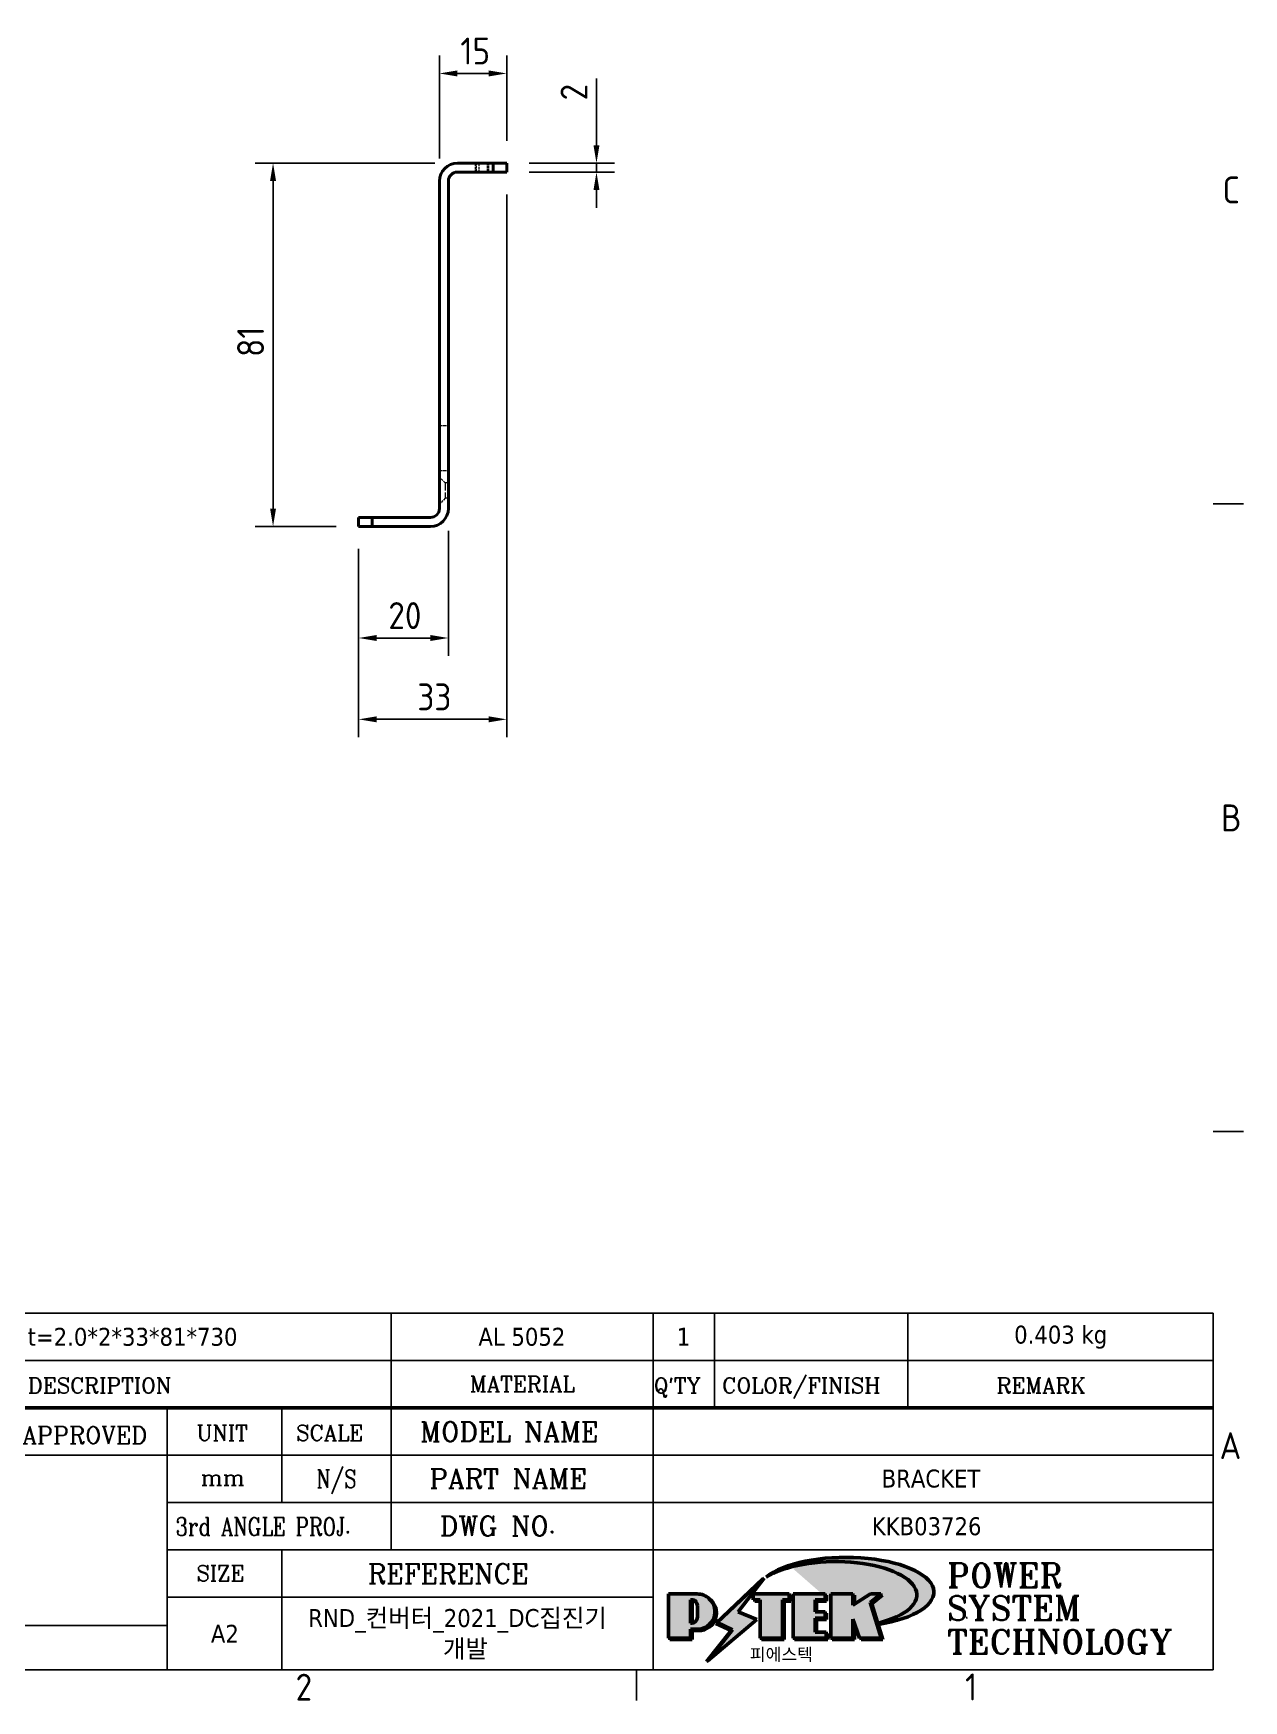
# Model space of a CAD drawing. Header units: millimetres. Extents: x 0 to 1188, y 0 to 840.
# Drawn here: x 905.1 to 1174.8, y 13.1 to 384.9 of the extents above; entities that cross this region are included whole.
import ezdxf
from ezdxf.enums import TextEntityAlignment as Align

# ---------------------------------------------------------------- set-up
doc = ezdxf.new("R2010")
doc.units = ezdxf.units.MM
doc.header["$LTSCALE"] = 2
doc.linetypes.add('DASHED', pattern=[0.2067, 0.1654, -0.0413])
doc.layers.get('0').update_dxf_attribs({"color": 3, "lineweight": 25})
for name, color, linetype, lineweight in [('가려진 것(ISO)', 2, 'DASHED', 18), ('가시적인 것(ISO)', 3, 'Continuous', 40), ('경계(ISO)', 7, 'Continuous', 25), ('제목(ISO)', 5, 'Continuous', 50), ('치수(ISO)', 2, 'Continuous', 25), ('해치(ISO)', 7, 'Continuous', 18)]:
    doc.layers.add(name, color=color, linetype=linetype, lineweight=lineweight)
doc.styles.add('HAN_370', font='', dxfattribs={"width": 2})
doc.styles.add('RC_284', font='ROMANC.shx')
doc.styles.add('RC_287', font='ROMANC.shx')
doc.styles.add('RC_292', font='ROMANC.shx')
doc.styles.add('ROMANT_294', font='romant.shx')
doc.styles.add('문자 텍스트_PSTEK_POSCO', font='isocp.shx')
doc.styles.add('치수 텍스트_PSTEK_POSCO', font='isocp.shx')
doc.styles.add('텍스트 스타일198', font='tahoma.ttf')
doc.styles.add('텍스트 스타일333', font='ROMANC.shx', dxfattribs={"width": 0.800000011920929})
doc.styles.get('HAN_370').set_extended_font_data('GulimChe')
doc.dimstyles.new('치수_PSTEK_POSCO', dxfattribs={"dimscale": 2, "dimtxt": 3, "dimasz": 2, "dimexe": 2, "dimexo": 2.5, "dimgap": 1, "dimtad": 1, "dimrnd": 1e-08, "dimdsep": 46, "dimtxsty": '치수 텍스트_PSTEK_POSCO', "dimcen": 0.09, "dimdle": 10, "dimclrd": 7, "dimclre": 7, "dimclrt": 2, "dimadec": 1, "dimazin": 2, "dimtfac": 1, "dimtmove": 0, "dimatfit": 3, "dimfxl": 0, "dimtolj": 1, "dimlwd": -1, "dimlwe": -1, "dimarcsym": 0})

# ---------------------------------------------------------------- blocks, each defined once
blk = doc.blocks.new('경계 Default Border')
at = {"layer": '경계(ISO)'}
for p, q in [((584.0000152587891, 140), (587.400016784668, 140)), ((584.0000152587891, 70), (587.400016784668, 70)), ((519.7499847412109, 10), (519.7499847412109, 6.599999666213989))]:
    blk.add_line(p, q, dxfattribs=at)
at = {"layer": '경계(ISO)', "color": 2, "char_height": 3.00000011920929, "attachment_point": 7, "style": '문자 텍스트_PSTEK_POSCO'}
for s, insert in [('C', (585.0445395201642, 173.4713944559917)), ('B', (584.8782702028949, 103.4713944559917)), ('A', (584.7144008173592, 33.49284856929444)), ('2', (481.752739416884, 6.57139439638704)), ('1', (556.3610661041481, 6.59999988079071))]:
    blk.add_mtext(s, dxfattribs=dict(at, insert=insert))
blk = doc.blocks.new('제목 블록 PSTEK')
for color, points in [(252, [(317.2195697678507, 17.0593801673321), (322.0326348870767, 21.62682475217465), (322.2781991042243, 21.94392121864296), (317.0471853425802, 16.97985676345368), (318.7512090904202, 16.1899260703855), (316.0018030350395, 12.71868385740789), (316.3356552234328, 13.00206718743325), (318.9235935156908, 16.2694494742633)]), (5, [(321.6183518841322, 17.4193704504104), (319.5281351041078, 18.24969419629727), (322.4505835294948, 22.02344462252142), (317.2195697678507, 17.0593801673321), (318.9235935156908, 16.2694494742633), (316.1741874603099, 12.79820726128571)]), (1, [(324.4839107253602, 19.60711530335299), (325.2419748254881, 19.60711530335299), (325.2419748254881, 20.25857663940324), (321.2266040451076, 20.25857663940324), (321.2266040451076, 19.60711530335299), (321.9846681452406, 19.60711530335299), (321.9846681452406, 15.3430047401139), (324.4839107253602, 15.3430047401139)]), (252, [(321.9846681452406, 19.60711530335299), (321.4042753185749, 19.60711530335299), (321.4042753185749, 19.45905590879572), (321.9846681452406, 19.45905590879572)]), (252, [(324.6615819988275, 19.45905590879572), (325.4196460989604, 19.45905590879572), (325.4196460989604, 20.11051724484596), (325.2419748254881, 20.11051724484596), (325.2419748254881, 19.60711530335299), (324.4839107253602, 19.60711530335299), (324.4839107253602, 15.3430047401139), (322.1623394187076, 15.3430047401139), (322.1623394187076, 15.19494534555726), (324.6615819988275, 15.19494534555726)]), (1, [(329.2277337269622, 20.25857663940324), (325.65654113025, 20.25857663940324), (325.65654113025, 15.3430047401139), (329.3580259941756, 15.3430047401139), (329.3580259941756, 15.9944660761648), (328.1137701654877, 15.9944660761648), (328.1137701654877, 17.56360607323003), (329.2277337269622, 17.56360607323003), (329.2277337269622, 18.25543873810179), (328.1137701654877, 18.25543873810179), (328.1137701654877, 19.60711530335299), (329.2277337269622, 19.60711530335299)]), (252, [(328.2914414389548, 19.45905590879572), (329.4054050004294, 19.45905590879572), (329.4054050004294, 20.11051724484596), (329.2277337269622, 20.11051724484596), (329.2277337269622, 19.60711530335299), (328.1137701654877, 19.60711530335299), (328.1137701654877, 18.25543873810179), (328.2914414389548, 18.25543873810179)]), (1, [(332.3312149849806, 20.25857663940324), (329.8592894925411, 20.25857663940324), (329.8592894925411, 15.3430047401139), (332.3312149849806, 15.3430047401139), (332.3312149849806, 17.4318630164523), (333.0701931098801, 15.3430047401139), (335.4855464857051, 15.3430047401139), (334.2514536401189, 19.30614745124769), (335.4379594596742, 20.25857663940324), (334.3071782107978, 20.25857663940324), (332.3312149849806, 18.99741471888304)]), (252, [(332.5088862584528, 20.1105172448466), (332.3312149849806, 20.1105172448466), (332.3312149849806, 18.99741471888368), (332.5088862584528, 19.11081371413894)]), (252, [(335.6156307331414, 20.11051724484596), (335.2535118015555, 20.11051724484596), (334.2514536401189, 19.30614745124769), (335.4855464857051, 15.3430047401139), (333.1954852176545, 15.3430047401139), (333.2478643833523, 15.19494534555726), (335.6632177591723, 15.19494534555726), (334.4291249135862, 19.15808805669106)]), (252, [(328.2914414389548, 17.41554667867274), (329.4054050004294, 17.41554667867274), (329.4054050004294, 18.10737934354514), (329.2277337269622, 18.10737934354514), (329.2277337269622, 17.56360607323003), (328.1137701654877, 17.56360607323003), (328.1137701654877, 15.9944660761648), (328.2914414389548, 15.9944660761648)]), (252, [(332.5088862584528, 16.92964231796647), (332.3312149849806, 17.43186301645164), (332.3312149849806, 15.3430047401139), (330.0369607660135, 15.3430047401139), (330.0369607660135, 15.19494534555726), (332.5088862584528, 15.19494534555726)]), (252, [(329.5356972676428, 15.8464066816075), (329.3580259941756, 15.8464066816075), (329.3580259941756, 15.3430047401139), (325.8342124037171, 15.3430047401139), (325.8342124037171, 15.19494534555726), (329.5356972676428, 15.19494534555726)])]:
    blk.add_hatch(color=color).paths.add_polyline_path(points)
h = blk.add_hatch(color=1)
edge = h.paths.add_edge_path(flags=0)
edge.add_line((314.2242174273352, 19.60711530335299), (314.2242174273352, 17.00126995915134))
edge.add_line((314.2242174273352, 17.00126995915134), (314.3485873187598, 17.00126995915134))
edge.add_arc((314.3485873187598, 17.6527312952023), 0.6514613360509371, 270, 360)
edge.add_line((315.0000486548106, 17.6527312952023), (315.0000486548106, 18.95565396730211))
edge.add_arc((314.3485873187598, 18.95565396730212), 0.6514613360508712, 0, 90)
edge.add_line((314.3485873187598, 19.60711530335299), (314.2242174273352, 19.60711530335299))
edge = h.paths.add_edge_path()
edge.add_arc((314.9847713324306, 18.28938669179658), 1.969189947606664, 269.9999999999959, 450)
edge.add_line((314.9847713324306, 20.25857663940318), (311.7664314776902, 20.25857663940324))
edge.add_line((311.7664314776902, 20.25857663940324), (311.7664314776902, 15.3430047401139))
edge.add_line((311.7664314776902, 15.3430047401139), (314.2242174273352, 15.3430047401139))
edge.add_line((314.2242174273352, 15.3430047401139), (314.2242174273352, 16.32019674418991))
edge.add_line((314.2242174273352, 16.32019674418991), (314.9847713324307, 16.32019674418991))
h = blk.add_hatch(color=252)
edge = h.paths.add_edge_path()
edge.add_arc((314.9847713324309, 18.28938669179657), 1.969189947606666, 270, 406.8278729790604)
edge.add_arc((315.1624426058984, 18.1413272972396), 1.969189947606962, -90, 53.560984836317004, ccw=False)
edge.add_line((315.1624426058984, 16.17213734963263), (314.4018887008024, 16.17213734963263))
edge.add_line((314.4018887008024, 16.17213734963263), (314.4018887008024, 15.19494534555726))
edge.add_line((314.4018887008024, 15.19494534555726), (311.9441027511573, 15.19494534555726))
edge.add_line((311.9441027511573, 15.19494534555726), (311.9441027511573, 15.3430047401139))
edge.add_line((311.9441027511573, 15.3430047401139), (314.2242174273352, 15.3430047401139))
edge.add_line((314.2242174273352, 15.3430047401139), (314.2242174273352, 16.32019674418991))
edge.add_line((314.2242174273352, 16.32019674418991), (314.9847713324309, 16.32019674418991))
h = blk.add_hatch(color=252)
edge = h.paths.add_edge_path()
edge.add_line((314.4018887008024, 19.45905590879572), (314.5262585922315, 19.45905590879572))
edge.add_arc((314.5262585922314, 18.80759457274939), 0.6514613360463194, 60.4189348879147, 90.00000000000318, ccw=False)
edge.add_arc((314.3485873187602, 18.95565396730057), 0.6514613360524251, 39.96992292766206, 90.00000000009999)
edge.add_line((314.3485873187591, 19.60711530335307), (314.2242174273352, 19.60711530335298))
edge.add_line((314.2242174273352, 19.60711530335299), (314.2242174273352, 17.00126995915134))
edge.add_line((314.2242174273352, 17.00126995915134), (314.3485873187591, 17.00126995915134))
edge.add_arc((314.3485873187568, 17.652731295233), 0.6514613360816299, 270.0000000002, 274.6930825552478)
edge.add_line((314.4018887008024, 17.0034541317032), (314.4018887008024, 19.45905590879572))
at = {"layer": '해치(ISO)'}
h = blk.add_hatch(color=140, dxfattribs=at)
edge = h.paths.add_edge_path()
edge.add_ellipse((330.3660919371412, 20.15576403068321), major_axis=(9.100907360794343, 0), ratio=0.4069904968023172, start_angle=301.3098473703837, end_angle=507.7436900681698)
edge.add_ellipse((331.5340919371412, 20.4634168429492), major_axis=(-9.82350664112931, 0), ratio=0.3942600559756514, start_angle=111.51207141178469, end_angle=334.47025347086895, ccw=False)
edge.add_line((335.1363447531188, 16.8601935978785), (335.0955236905705, 16.99119398620872))
at = {"color": 180}
for p, q in [((182.4757929790549, 51.56524660363496), (372.4757929537551, 51.56524660363496)), ((280.8758854511282, 51.56524660363496), (280.8758854511282, 41.00524660363494)), ((310.0881549537552, 51.56524660363496), (310.0881549537553, 41.00524660363494)), ((316.9044520275131, 51.56524660363496), (316.9044520275127, 41.00524660363494)), ((338.4566026226726, 51.56524660363496), (338.4566026226727, 41.00524660363494)), ((372.4757929537551, 51.56524660363496), (372.4757929537551, 11.79100474011389)), ((182.475792979055, 46.2852466036349), (372.4757929537551, 46.28524660363492)), ((255.9175931367356, 11.79100474011392), (255.9175931367356, 41.00524660363494)), ((268.6918866058747, 41.00524660363494), (268.6918866058747, 30.44524660363498)), ((280.8758854511282, 41.00524660363494), (280.8758854511282, 25.16524660363502)), ((310.088154953755, 41.00524660363494), (310.088154953755, 11.79100474011392)), ((206.451475290024, 35.72524660363497), (372.4757929537551, 35.72524660363497)), ((255.917593136736, 30.44524660363498), (372.4757929537552, 30.44524660363501)), ((255.9175931367359, 25.16524660363502), (372.4757929537552, 25.165246603635)), ((268.6918866058744, 25.16524660363502), (268.6918866058744, 11.79100474011392)), ((255.9175931367359, 19.88524660363481), (310.0881549537553, 19.88524660363481)), ((206.451475290024, 16.74100474011396), (255.9175931367359, 16.74100474011396)), ((182.475792979055, 11.79100474011392), (372.4757929537551, 11.79100474011389))]:
    blk.add_line(p, q, dxfattribs=at)
at = {"color": 7, "lineweight": 50}
blk.add_line((206.451475290024, 41.00524660363494), (372.4757929537551, 41.00524660363496), dxfattribs=at)
at = {"color": 7}
for p, q in [((322.2781991042243, 21.94392121864296), (317.0471853425802, 16.97985676345368)), ((322.4505835294948, 22.02344462252142), (317.2195697678507, 17.0593801673321)), ((317.2195697678507, 17.0593801673321), (322.0326348870767, 21.62682475217465)), ((319.5281351041078, 18.24969419629727), (322.4505835294948, 22.02344462252142)), ((322.0326348870767, 21.62682475217465), (322.2781991042243, 21.94392121864296)), ((311.7664314776902, 20.25900474011391), (311.7664314776902, 15.34300474011391)), ((314.9847713324309, 20.25857663940324), (311.7664314776902, 20.25857663940324)), ((314.9847713324309, 20.25857663940324), (311.7664314776902, 20.25857663940324)), ((311.7664314776902, 20.25857663940324), (311.7664314776902, 15.3430047401139)), ((314.2242174273352, 17.00126995915134), (314.2242174273352, 19.60711530335299)), ((314.2242174273352, 19.60711530335299), (314.3485873187591, 19.60711530335299)), ((314.3485873187591, 19.60711530335299), (314.2242174273352, 19.60711530335299)), ((314.2242174273352, 19.60711530335299), (314.2242174273352, 17.00126995915134)), ((314.2242174273352, 17.00126995915134), (314.2242174273352, 19.60711530335299)), ((314.2242174273352, 19.60711530335299), (314.3485873187591, 19.60711530335299)), ((314.4018887008024, 19.45905590879572), (314.5262585922314, 19.45905590879572)), ((314.4018887008024, 17.0034541317032), (314.4018887008024, 19.45905590879572)), ((315.0000486548106, 18.95565396730275), (315.0000486548106, 17.65273129520161)), ((315.0000486548106, 18.95565396730275), (315.0000486548106, 17.65273129520161)), ((325.2419748254881, 20.25857663940324), (321.2266040451076, 20.25857663940324)), ((321.2266040451076, 20.25857663940324), (321.2266040451076, 19.60711530335299)), ((325.2419748254881, 20.25857663940324), (321.2266040451076, 20.25857663940324)), ((321.2266040451076, 20.25857663940324), (321.2266040451076, 19.60711530335299)), ((321.2266040451076, 19.60711530335299), (321.9846681452406, 19.60711530335299)), ((321.2266040451076, 19.60711530335299), (321.9846681452406, 19.60711530335299)), ((321.4042753185749, 19.60711530335299), (321.4042753185749, 19.45905590879572)), ((321.9846681452406, 19.60711530335299), (321.4042753185749, 19.60711530335299)), ((321.4042753185749, 19.45905590879572), (321.9846681452406, 19.45905590879572)), ((321.9846681452406, 19.60711530335299), (321.9846681452406, 15.3430047401139)), ((321.9846681452406, 19.45905590879572), (321.9846681452406, 19.60711530335299)), ((321.9846681452406, 19.60711530335299), (321.9846681452406, 15.3430047401139)), ((324.4839107253602, 19.60711530335299), (325.2419748254881, 19.60711530335299)), ((324.4839107253602, 15.3430047401139), (324.4839107253602, 19.60711530335299)), ((325.2419748254881, 19.60711530335299), (324.4839107253602, 19.60711530335299)), ((324.4839107253602, 19.60711530335299), (324.4839107253602, 15.3430047401139)), ((324.4839107253602, 19.60711530335299), (325.2419748254881, 19.60711530335299)), ((324.4839107253602, 15.3430047401139), (324.4839107253602, 19.60711530335299)), ((324.6615819988275, 19.45905590879572), (325.4196460989604, 19.45905590879572)), ((324.6615819988275, 15.19494534555726), (324.6615819988275, 19.45905590879572)), ((325.2419748254881, 19.60711530335299), (325.2419748254881, 20.25857663940324)), ((325.2419748254881, 19.60711530335299), (325.2419748254881, 20.25857663940324)), ((325.4196460989604, 20.11051724484596), (325.2419748254881, 20.11051724484596)), ((325.2419748254881, 20.11051724484596), (325.2419748254881, 19.60711530335299)), ((325.4196460989604, 19.45905590879572), (325.4196460989604, 20.11051724484596)), ((329.2277337269622, 20.25857663940324), (325.65654113025, 20.25857663940324)), ((325.65654113025, 20.25857663940324), (325.65654113025, 15.3430047401139)), ((325.65654113025, 20.25857663940324), (325.65654113025, 15.3430047401139)), ((329.2277337269622, 20.25857663940324), (325.65654113025, 20.25857663940324)), ((328.1137701654877, 18.25543873810179), (328.1137701654877, 19.60711530335299)), ((328.1137701654877, 19.60711530335299), (329.2277337269622, 19.60711530335299)), ((329.2277337269622, 19.60711530335299), (328.1137701654877, 19.60711530335299)), ((328.1137701654877, 19.60711530335299), (328.1137701654877, 18.25543873810179)), ((328.1137701654877, 18.25543873810179), (328.1137701654877, 19.60711530335299)), ((328.1137701654877, 19.60711530335299), (329.2277337269622, 19.60711530335299)), ((328.2914414389548, 18.25543873810179), (328.2914414389548, 19.45905590879572)), ((328.2914414389548, 19.45905590879572), (329.4054050004294, 19.45905590879572)), ((329.2277337269622, 19.60711530335299), (329.2277337269622, 20.25857663940324)), ((329.2277337269622, 19.60711530335299), (329.2277337269622, 20.25857663940324)), ((329.4054050004294, 20.11051724484596), (329.2277337269622, 20.11051724484596)), ((329.2277337269622, 20.11051724484596), (329.2277337269622, 19.60711530335299)), ((329.4054050004294, 19.45905590879572), (329.4054050004294, 20.11051724484596)), ((332.3312149849806, 20.25857663940324), (329.8592894925411, 20.25857663940324)), ((329.8592894925411, 20.25857663940324), (329.8592894925411, 15.3430047401139)), ((329.8592894925411, 20.25857663940324), (329.8592894925411, 15.3430047401139)), ((332.3312149849806, 20.25857663940324), (329.8592894925411, 20.25857663940324)), ((334.3071782107978, 20.25857663940324), (332.3312149849806, 18.99741471888304)), ((332.3312149849806, 18.99741471888304), (332.3312149849806, 20.25857663940324)), ((334.3071782107978, 20.25857663940324), (332.3312149849806, 18.99741471888304)), ((332.3312149849806, 18.99741471888304), (332.3312149849806, 20.25857663940324)), ((332.5088862584528, 20.1105172448466), (332.3312149849806, 20.1105172448466)), ((332.3312149849806, 20.1105172448466), (332.3312149849806, 18.99741471888368)), ((332.3312149849806, 18.99741471888368), (332.5088862584528, 19.11081371413894)), ((332.5088862584528, 19.11081371413894), (332.5088862584528, 20.1105172448466)), ((334.2514536401189, 19.30614745124769), (335.4379594596742, 20.25857663940324)), ((334.2514536401189, 19.30614745124769), (335.4379594596742, 20.25857663940324)), ((335.2535118015555, 20.11051724484596), (334.2514536401189, 19.30614745124769)), ((335.4855464857051, 15.3430047401139), (334.2514536401189, 19.30614745124769)), ((334.2514536401189, 19.30614745124769), (335.4855464857051, 15.3430047401139)), ((335.4855464857051, 15.3430047401139), (334.2514536401189, 19.30614745124769)), ((335.4379594596742, 20.25857663940324), (334.3071782107978, 20.25857663940324)), ((335.4379594596742, 20.25857663940324), (334.3071782107978, 20.25857663940324)), ((334.4291249135862, 19.15808805669104), (335.6156307331414, 20.11051724484596)), ((335.6632177591723, 15.19494534555726), (334.4291249135862, 19.15808805669104)), ((335.6156307331414, 20.11051724484596), (335.2535118015555, 20.11051724484596)), ((314.3485873187591, 17.00126995915134), (314.2242174273352, 17.00126995915134)), ((314.2242174273352, 17.00126995915134), (314.3485873187591, 17.00126995915134)), ((314.3485873187591, 17.00126995915134), (314.2242174273352, 17.00126995915134)), ((316.1741874603099, 12.79820726128571), (321.6183518841322, 17.4193704504104)), ((317.0471853425802, 16.97985676345368), (318.7512090904202, 16.1899260703855)), ((318.9235935156908, 16.2694494742633), (317.2195697678507, 17.0593801673321)), ((317.2195697678507, 17.0593801673321), (318.9235935156908, 16.2694494742633)), ((321.6183518841322, 17.4193704504104), (319.5281351041078, 18.24969419629727)), ((329.2277337269622, 18.25543873810179), (328.1137701654877, 18.25543873810179)), ((328.1137701654877, 18.25543873810179), (328.2914414389548, 18.25543873810179)), ((329.2277337269622, 18.25543873810179), (328.1137701654877, 18.25543873810179)), ((328.1137701654877, 17.56360607323003), (329.2277337269622, 17.56360607323003)), ((328.1137701654877, 15.9944660761648), (328.1137701654877, 17.56360607323003)), ((329.2277337269622, 17.56360607323003), (328.1137701654877, 17.56360607323003)), ((328.1137701654877, 17.56360607323003), (328.1137701654877, 15.9944660761648)), ((328.1137701654877, 17.56360607323003), (329.2277337269622, 17.56360607323003)), ((328.1137701654877, 15.9944660761648), (328.1137701654877, 17.56360607323003)), ((328.2914414389548, 15.9944660761648), (328.2914414389548, 17.41554667867274)), ((328.2914414389548, 17.41554667867274), (329.4054050004294, 17.41554667867274)), ((329.2277337269622, 17.56360607323003), (329.2277337269622, 18.25543873810179)), ((329.2277337269622, 17.56360607323003), (329.2277337269622, 18.25543873810179)), ((329.4054050004294, 18.10737934354514), (329.2277337269622, 18.10737934354514)), ((329.2277337269622, 18.10737934354514), (329.2277337269622, 17.56360607323003)), ((329.4054050004294, 17.41554667867274), (329.4054050004294, 18.10737934354514)), ((332.3312149849806, 17.4318630164523), (333.0701931098801, 15.3430047401139)), ((332.3312149849806, 15.3430047401139), (332.3312149849806, 17.4318630164523)), ((332.5088862584528, 16.92964231796647), (332.3312149849806, 17.43186301645164)), ((332.3312149849806, 17.43186301645164), (332.3312149849806, 15.3430047401139)), ((332.3312149849806, 17.4318630164523), (333.0701931098801, 15.3430047401139)), ((332.3312149849806, 15.3430047401139), (332.3312149849806, 17.4318630164523)), ((332.5088862584528, 15.19494534555726), (332.5088862584528, 16.92964231796647)), ((345.0447381189468, 17.50375595811051), (344.9867755289346, 17.689895936919)), ((311.7664314776902, 15.3430047401139), (314.2242174273352, 15.3430047401139)), ((311.7664314776902, 15.3430047401139), (314.2242174273352, 15.3430047401139)), ((314.2242174273352, 15.3430047401139), (311.9441027511573, 15.3430047401139)), ((311.9441027511573, 15.3430047401139), (311.9441027511573, 15.19494534555726)), ((311.9441027511573, 15.19494534555726), (314.4018887008024, 15.19494534555726)), ((314.2242174273352, 16.32019674418991), (314.9847713324309, 16.32019674418991)), ((314.2242174273352, 15.3430047401139), (314.2242174273352, 16.32019674418991)), ((314.9847713324309, 16.32019674418991), (314.2242174273352, 16.32019674418991)), ((314.2242174273352, 16.32019674418991), (314.2242174273352, 15.3430047401139)), ((314.2242174273352, 16.32019674418991), (314.9847713324309, 16.32019674418991)), ((314.2242174273352, 15.3430047401139), (314.2242174273352, 16.32019674418991)), ((314.4018887008024, 16.17213734963263), (315.162442605898, 16.17213734963263)), ((314.4018887008024, 15.19494534555726), (314.4018887008024, 16.17213734963263)), ((318.7512090904202, 16.1899260703855), (316.0018030350395, 12.71868385740789)), ((318.9235935156908, 16.2694494742633), (316.1741874603099, 12.79820726128571)), ((316.3356552234328, 13.00206718743325), (318.9235935156908, 16.2694494742633)), ((321.9846681452406, 15.3430047401139), (324.4839107253602, 15.3430047401139)), ((321.9846681452406, 15.3430047401139), (324.4839107253602, 15.3430047401139)), ((324.4839107253602, 15.3430047401139), (322.1623394187076, 15.3430047401139)), ((322.1623394187076, 15.3430047401139), (322.1623394187076, 15.19494534555726)), ((322.1623394187076, 15.19494534555726), (324.6615819988275, 15.19494534555726)), ((325.65654113025, 15.3430047401139), (329.3580259941756, 15.3430047401139)), ((325.65654113025, 15.3430047401139), (329.3580259941756, 15.3430047401139)), ((329.3580259941756, 15.3430047401139), (325.8342124037171, 15.3430047401139)), ((325.8342124037171, 15.3430047401139), (325.8342124037171, 15.19494534555726)), ((325.8342124037171, 15.19494534555726), (329.5356972676428, 15.19494534555726)), ((329.3580259941756, 15.9944660761648), (328.1137701654877, 15.9944660761648)), ((328.1137701654877, 15.9944660761648), (328.2914414389548, 15.9944660761648)), ((329.3580259941756, 15.9944660761648), (328.1137701654877, 15.9944660761648)), ((329.3580259941756, 15.3430047401139), (329.3580259941756, 15.9944660761648)), ((329.3580259941756, 15.3430047401139), (329.3580259941756, 15.9944660761648)), ((329.5356972676428, 15.8464066816075), (329.3580259941756, 15.8464066816075)), ((329.3580259941756, 15.8464066816075), (329.3580259941756, 15.3430047401139)), ((329.5356972676428, 15.19494534555726), (329.5356972676428, 15.8464066816075)), ((329.8592894925411, 15.3430047401139), (332.3312149849806, 15.3430047401139)), ((329.8592894925411, 15.3430047401139), (332.3312149849806, 15.3430047401139)), ((332.3312149849806, 15.3430047401139), (330.0369607660135, 15.3430047401139)), ((330.0369607660135, 15.3430047401139), (330.0369607660135, 15.19494534555726)), ((330.0369607660135, 15.19494534555726), (332.5088862584528, 15.19494534555726)), ((333.0701931098801, 15.3430047401139), (335.4855464857051, 15.3430047401139)), ((333.0701931098801, 15.3430047401139), (335.4855464857051, 15.3430047401139)), ((335.4855464857051, 15.3430047401139), (333.1954852176545, 15.3430047401139)), ((333.1954852176545, 15.3430047401139), (333.2478643833523, 15.19494534555726)), ((333.2478643833523, 15.19494534555726), (335.6632177591723, 15.19494534555726)), ((316.0018030350395, 12.71868385740789), (316.3356552234328, 13.00206718743325))]:
    blk.add_line(p, q, dxfattribs=at)
at = {"color": 5}
for p, q in [((322.4505835294948, 22.02344462252142), (317.2195697678507, 17.0593801673321)), ((319.5281351041078, 18.24969419629727), (322.4505835294948, 22.02344462252142)), ((316.1741874603099, 12.79820726128571), (321.6183518841322, 17.4193704504104)), ((317.2195697678507, 17.0593801673321), (318.9235935156908, 16.2694494742633)), ((321.6183518841322, 17.4193704504104), (319.5281351041078, 18.24969419629727)), ((318.9235935156908, 16.2694494742633), (316.1741874603099, 12.79820726128571))]:
    blk.add_line(p, q, dxfattribs=at)
at = {"color": 1}
for p, q in [((314.9847713324309, 20.25857663940324), (311.7664314776902, 20.25857663940324)), ((311.7664314776902, 20.25857663940324), (311.7664314776902, 15.3430047401139)), ((314.2242174273352, 17.00126995915134), (314.2242174273352, 19.60711530335299)), ((314.2242174273352, 19.60711530335299), (314.3485873187591, 19.60711530335299)), ((315.0000486548106, 18.95565396730275), (315.0000486548106, 17.65273129520161)), ((325.2419748254881, 20.25857663940324), (321.2266040451076, 20.25857663940324)), ((321.2266040451076, 20.25857663940324), (321.2266040451076, 19.60711530335299)), ((321.2266040451076, 19.60711530335299), (321.9846681452406, 19.60711530335299)), ((321.9846681452406, 19.60711530335299), (321.9846681452406, 15.3430047401139)), ((324.4839107253602, 19.60711530335299), (325.2419748254881, 19.60711530335299)), ((324.4839107253602, 15.3430047401139), (324.4839107253602, 19.60711530335299)), ((325.2419748254881, 19.60711530335299), (325.2419748254881, 20.25857663940324)), ((329.2277337269622, 20.25857663940324), (325.65654113025, 20.25857663940324)), ((325.65654113025, 20.25857663940324), (325.65654113025, 15.3430047401139)), ((328.1137701654877, 18.25543873810179), (328.1137701654877, 19.60711530335299)), ((328.1137701654877, 19.60711530335299), (329.2277337269622, 19.60711530335299)), ((329.2277337269622, 19.60711530335299), (329.2277337269622, 20.25857663940324)), ((332.3312149849806, 20.25857663940324), (329.8592894925411, 20.25857663940324)), ((329.8592894925411, 20.25857663940324), (329.8592894925411, 15.3430047401139)), ((334.3071782107978, 20.25857663940324), (332.3312149849806, 18.99741471888304)), ((332.3312149849806, 18.99741471888304), (332.3312149849806, 20.25857663940324)), ((334.2514536401189, 19.30614745124769), (335.4379594596742, 20.25857663940324)), ((335.4855464857051, 15.3430047401139), (334.2514536401189, 19.30614745124769)), ((335.4379594596742, 20.25857663940324), (334.3071782107978, 20.25857663940324)), ((314.3485873187591, 17.00126995915134), (314.2242174273352, 17.00126995915134)), ((329.2277337269622, 18.25543873810179), (328.1137701654877, 18.25543873810179)), ((328.1137701654877, 17.56360607323003), (329.2277337269622, 17.56360607323003)), ((328.1137701654877, 15.9944660761648), (328.1137701654877, 17.56360607323003)), ((329.2277337269622, 17.56360607323003), (329.2277337269622, 18.25543873810179)), ((332.3312149849806, 17.4318630164523), (333.0701931098801, 15.3430047401139)), ((332.3312149849806, 15.3430047401139), (332.3312149849806, 17.4318630164523)), ((311.7664314776902, 15.3430047401139), (314.2242174273352, 15.3430047401139)), ((314.2242174273352, 16.32019674418991), (314.9847713324309, 16.32019674418991)), ((314.2242174273352, 15.3430047401139), (314.2242174273352, 16.32019674418991)), ((321.9846681452406, 15.3430047401139), (324.4839107253602, 15.3430047401139)), ((325.65654113025, 15.3430047401139), (329.3580259941756, 15.3430047401139)), ((329.3580259941756, 15.9944660761648), (328.1137701654877, 15.9944660761648)), ((329.3580259941756, 15.3430047401139), (329.3580259941756, 15.9944660761648)), ((329.8592894925411, 15.3430047401139), (332.3312149849806, 15.3430047401139)), ((333.0701931098801, 15.3430047401139), (335.4855464857051, 15.3430047401139))]:
    blk.add_line(p, q, dxfattribs=at)
at = {"color": 7}
for centre, radius, start, end in [((314.3485873187598, 18.95565396730211), 0.6514613360508712, 0, 90), ((314.3485873187602, 18.95565396730057), 0.6514613360524251, 39.96992292766117, 90), ((314.3485873187598, 18.95565396730212), 0.6514613360508712, 0, 90), ((314.5262585922314, 18.80759457274939), 0.6514613360463193, 60.41893488791137, 90), ((314.9847713324309, 18.28938669179658), 1.969189947606665, 270, 90), ((314.9847713324309, 18.28938669179658), 1.969189947606665, 270, 90), ((314.9847713324307, 18.2893866917965), 1.969189947606594, 270, 46.82787297909833), ((315.1624426058984, 18.1413272972396), 1.969189947606961, 270, 53.56098483636067), ((314.3485873187597, 17.65273129520228), 0.6514613360509381, 270, 0), ((314.3485873187598, 17.6527312952023), 0.6514613360509381, 270, 0), ((314.3485873187568, 17.652731295233), 0.6514613360816299, 270, 274.6930825552478)]:
    blk.add_arc(centre, radius, start, end, dxfattribs=at)
at = {"color": 1}
for centre, radius, start, end in [((314.3485873187598, 18.95565396730211), 0.6514613360508712, 0, 90), ((314.9847713324309, 18.28938669179657), 1.969189947606665, 270, 90), ((314.3485873187598, 17.6527312952023), 0.6514613360509381, 270, 0)]:
    blk.add_arc(centre, radius, start, end, dxfattribs=at)
at = {"layer": '제목(ISO)'}
for p, q in [((322.2781991042243, 21.94392121864296), (317.0471853425802, 16.97985676345368)), ((322.4505835294948, 22.02344462252142), (317.2195697678507, 17.0593801673321)), ((317.2195697678507, 17.0593801673321), (322.0326348870767, 21.62682475217465)), ((319.5281351041078, 18.24969419629727), (322.4505835294948, 22.02344462252142)), ((322.0326348870767, 21.62682475217465), (322.2781991042243, 21.94392121864296)), ((314.9847713324306, 20.25857663940324), (311.7664314776902, 20.25857663940324)), ((311.7664314776902, 20.25857663940324), (311.7664314776902, 15.3430047401139)), ((314.2242174273352, 17.00126995915134), (314.2242174273352, 19.60711530335299)), ((314.2242174273352, 19.60711530335299), (314.3485873187598, 19.60711530335299)), ((314.3485873187591, 19.60711530335299), (314.2242174273352, 19.60711530335299)), ((314.2242174273352, 19.60711530335299), (314.2242174273352, 17.00126995915134)), ((314.4018887008024, 19.45905590879572), (314.5262585922314, 19.45905590879572)), ((314.4018887008024, 17.0034541317032), (314.4018887008024, 19.45905590879572)), ((315.0000486548106, 18.95565396730211), (315.0000486548106, 17.6527312952023)), ((325.2419748254881, 20.25857663940324), (321.2266040451076, 20.25857663940324)), ((321.2266040451076, 20.25857663940324), (321.2266040451076, 19.60711530335299)), ((321.2266040451076, 19.60711530335299), (321.9846681452406, 19.60711530335299)), ((321.9846681452406, 19.60711530335299), (321.4042753185749, 19.60711530335299)), ((321.4042753185749, 19.60711530335299), (321.4042753185749, 19.45905590879572)), ((321.4042753185749, 19.45905590879572), (321.9846681452406, 19.45905590879572)), ((321.9846681452406, 19.60711530335299), (321.9846681452406, 15.3430047401139)), ((321.9846681452406, 19.45905590879572), (321.9846681452406, 19.60711530335299)), ((324.4839107253602, 19.60711530335299), (325.2419748254881, 19.60711530335299)), ((324.4839107253602, 15.3430047401139), (324.4839107253602, 19.60711530335299)), ((325.2419748254881, 19.60711530335299), (324.4839107253602, 19.60711530335299)), ((324.4839107253602, 19.60711530335299), (324.4839107253602, 15.3430047401139)), ((324.6615819988275, 19.45905590879572), (325.4196460989604, 19.45905590879572)), ((324.6615819988275, 15.19494534555726), (324.6615819988275, 19.45905590879572)), ((325.2419748254881, 19.60711530335299), (325.2419748254881, 20.25857663940324)), ((325.4196460989604, 20.11051724484596), (325.2419748254881, 20.11051724484596)), ((325.2419748254881, 20.11051724484596), (325.2419748254881, 19.60711530335299)), ((325.4196460989604, 19.45905590879572), (325.4196460989604, 20.11051724484596)), ((329.2277337269622, 20.25857663940324), (325.65654113025, 20.25857663940324)), ((325.65654113025, 20.25857663940324), (325.65654113025, 15.3430047401139)), ((328.1137701654877, 18.25543873810179), (328.1137701654877, 19.60711530335299)), ((328.1137701654877, 19.60711530335299), (329.2277337269622, 19.60711530335299)), ((329.2277337269622, 19.60711530335299), (328.1137701654877, 19.60711530335299)), ((328.1137701654877, 19.60711530335299), (328.1137701654877, 18.25543873810179)), ((328.2914414389548, 19.45905590879572), (329.4054050004294, 19.45905590879572)), ((328.2914414389548, 18.25543873810179), (328.2914414389548, 19.45905590879572)), ((329.2277337269622, 19.60711530335299), (329.2277337269622, 20.25857663940324)), ((329.4054050004294, 20.11051724484596), (329.2277337269622, 20.11051724484596)), ((329.2277337269622, 20.11051724484596), (329.2277337269622, 19.60711530335299)), ((329.4054050004294, 19.45905590879572), (329.4054050004294, 20.11051724484596)), ((332.3312149849806, 20.25857663940324), (329.8592894925411, 20.25857663940324)), ((329.8592894925411, 20.25857663940324), (329.8592894925411, 15.3430047401139)), ((334.3071782107978, 20.25857663940324), (332.3312149849806, 18.99741471888304)), ((332.3312149849806, 18.99741471888304), (332.3312149849806, 20.25857663940324)), ((332.5088862584528, 20.1105172448466), (332.3312149849806, 20.1105172448466)), ((332.3312149849806, 20.1105172448466), (332.3312149849806, 18.99741471888368)), ((332.3312149849806, 18.99741471888368), (332.5088862584528, 19.11081371413894)), ((332.5088862584528, 19.11081371413894), (332.5088862584528, 20.1105172448466)), ((334.2514536401189, 19.30614745124769), (335.4379594596742, 20.25857663940324)), ((335.2535118015555, 20.11051724484596), (334.2514536401189, 19.30614745124769)), ((335.4855464857051, 15.3430047401139), (334.2514536401189, 19.30614745124769)), ((334.2514536401189, 19.30614745124769), (335.4855464857051, 15.3430047401139)), ((335.4379594596742, 20.25857663940324), (334.3071782107978, 20.25857663940324)), ((334.4291249135862, 19.15808805669106), (335.6156307331414, 20.11051724484596)), ((335.6632177591723, 15.19494534555726), (334.4291249135862, 19.15808805669106)), ((335.6156307331414, 20.11051724484596), (335.2535118015555, 20.11051724484596)), ((314.3485873187598, 17.00126995915134), (314.2242174273352, 17.00126995915134)), ((314.2242174273352, 17.00126995915134), (314.3485873187591, 17.00126995915134)), ((316.1741874603099, 12.79820726128571), (321.6183518841322, 17.4193704504104)), ((317.0471853425802, 16.97985676345368), (318.7512090904202, 16.1899260703855)), ((317.2195697678507, 17.0593801673321), (318.9235935156908, 16.2694494742633)), ((318.9235935156908, 16.2694494742633), (317.2195697678507, 17.0593801673321)), ((321.6183518841322, 17.4193704504104), (319.5281351041078, 18.24969419629727)), ((329.2277337269622, 18.25543873810179), (328.1137701654877, 18.25543873810179)), ((328.1137701654877, 18.25543873810179), (328.2914414389548, 18.25543873810179)), ((328.1137701654877, 15.9944660761648), (328.1137701654877, 17.56360607323003)), ((328.1137701654877, 17.56360607323003), (329.2277337269622, 17.56360607323003)), ((329.2277337269622, 17.56360607323003), (328.1137701654877, 17.56360607323003)), ((328.1137701654877, 17.56360607323003), (328.1137701654877, 15.9944660761648)), ((328.2914414389548, 17.41554667867274), (329.4054050004294, 17.41554667867274)), ((328.2914414389548, 15.9944660761648), (328.2914414389548, 17.41554667867274)), ((329.2277337269622, 17.56360607323003), (329.2277337269622, 18.25543873810179)), ((329.4054050004294, 18.10737934354514), (329.2277337269622, 18.10737934354514)), ((329.2277337269622, 18.10737934354514), (329.2277337269622, 17.56360607323003)), ((329.4054050004294, 17.41554667867274), (329.4054050004294, 18.10737934354514)), ((332.3312149849806, 15.3430047401139), (332.3312149849806, 17.4318630164523)), ((332.3312149849806, 17.4318630164523), (333.0701931098801, 15.3430047401139)), ((332.5088862584528, 16.92964231796647), (332.3312149849806, 17.43186301645164)), ((332.3312149849806, 17.43186301645164), (332.3312149849806, 15.3430047401139)), ((332.5088862584528, 15.19494534555726), (332.5088862584528, 16.92964231796647)), ((311.7664314776902, 15.3430047401139), (314.2242174273352, 15.3430047401139)), ((314.2242174273352, 15.3430047401139), (311.9441027511573, 15.3430047401139)), ((311.9441027511573, 15.3430047401139), (311.9441027511573, 15.19494534555726)), ((311.9441027511573, 15.19494534555726), (314.4018887008024, 15.19494534555726)), ((314.2242174273352, 15.3430047401139), (314.2242174273352, 16.32019674418991)), ((314.2242174273352, 16.32019674418991), (314.9847713324307, 16.32019674418991)), ((314.9847713324309, 16.32019674418991), (314.2242174273352, 16.32019674418991)), ((314.2242174273352, 16.32019674418991), (314.2242174273352, 15.3430047401139)), ((314.4018887008024, 15.19494534555726), (314.4018887008024, 16.17213734963263)), ((314.4018887008024, 16.17213734963263), (315.1624426058984, 16.17213734963263)), ((318.7512090904202, 16.1899260703855), (316.0018030350395, 12.71868385740789)), ((318.9235935156908, 16.2694494742633), (316.1741874603099, 12.79820726128571)), ((316.3356552234328, 13.00206718743325), (318.9235935156908, 16.2694494742633)), ((321.9846681452406, 15.3430047401139), (324.4839107253602, 15.3430047401139)), ((324.4839107253602, 15.3430047401139), (322.1623394187076, 15.3430047401139)), ((322.1623394187076, 15.3430047401139), (322.1623394187076, 15.19494534555726)), ((322.1623394187076, 15.19494534555726), (324.6615819988275, 15.19494534555726)), ((325.65654113025, 15.3430047401139), (329.3580259941756, 15.3430047401139)), ((329.3580259941756, 15.3430047401139), (325.8342124037171, 15.3430047401139)), ((325.8342124037171, 15.3430047401139), (325.8342124037171, 15.19494534555726)), ((325.8342124037171, 15.19494534555726), (329.5356972676428, 15.19494534555726)), ((329.3580259941756, 15.9944660761648), (328.1137701654877, 15.9944660761648)), ((328.1137701654877, 15.9944660761648), (328.2914414389548, 15.9944660761648)), ((329.3580259941756, 15.3430047401139), (329.3580259941756, 15.9944660761648)), ((329.5356972676428, 15.8464066816075), (329.3580259941756, 15.8464066816075)), ((329.3580259941756, 15.8464066816075), (329.3580259941756, 15.3430047401139)), ((329.5356972676428, 15.19494534555726), (329.5356972676428, 15.8464066816075)), ((329.8592894925411, 15.3430047401139), (332.3312149849806, 15.3430047401139)), ((332.3312149849806, 15.3430047401139), (330.0369607660135, 15.3430047401139)), ((330.0369607660135, 15.3430047401139), (330.0369607660135, 15.19494534555726)), ((330.0369607660135, 15.19494534555726), (332.5088862584528, 15.19494534555726)), ((333.0701931098801, 15.3430047401139), (335.4855464857051, 15.3430047401139)), ((335.4855464857051, 15.3430047401139), (333.1954852176545, 15.3430047401139)), ((333.1954852176545, 15.3430047401139), (333.2478643833523, 15.19494534555726)), ((333.2478643833523, 15.19494534555726), (335.6632177591723, 15.19494534555726)), ((316.0018030350395, 12.71868385740789), (316.3356552234328, 13.00206718743325))]:
    blk.add_line(p, q, dxfattribs=at)
at = {"layer": '제목(ISO)', "color": 4}
blk.add_line((335.1363447531188, 16.8601935978785), (335.0955236905705, 16.99119398620872), dxfattribs=at)
at = {"layer": '제목(ISO)'}
for centre, radius, start, end in [((314.3485873187598, 18.95565396730212), 0.6514613360508712, 0, 90), ((314.3485873187602, 18.95565396730057), 0.6514613360524251, 39.96992292766117, 90), ((314.5262585922314, 18.80759457274939), 0.6514613360463193, 60.41893488791137, 90), ((314.9847713324306, 18.28938669179658), 1.969189947606664, 46.82787297909431, 90), ((314.9847713324307, 18.2893866917965), 1.969189947606594, 270, 46.82787297909833), ((314.9847713324309, 18.28938669179657), 1.969189947606666, 270, 46.8278729790603), ((315.1624426058984, 18.1413272972396), 1.969189947606962, 270, 53.56098483631701), ((314.3485873187598, 17.6527312952023), 0.6514613360509371, 270, 0), ((314.3485873187568, 17.652731295233), 0.6514613360816299, 270, 274.6930825552478)]:
    blk.add_arc(centre, radius, start, end, dxfattribs=at)
at = {"layer": '제목(ISO)', "color": 4}
for centre, major_axis, ratio, start_param, end_param in [((331.5340919371412, 20.4634168429492), (9.82350664112931, 0), 0.3942600559756514, 5.087845455444478, 8.97919982663645), ((330.3660919371412, 20.15576403068321), (9.100907360794343, 0), 0.4069904968023172, 5.258848905294775, 8.861799147915196)]:
    blk.add_ellipse(centre, major_axis=major_axis, ratio=ratio, start_param=start_param, end_param=end_param, dxfattribs=at)
at = {"color": 2}
for s, height, style, p in [('COLOR/FINISH', 1.742399930953979, 'RC_284', (317.7725341324144, 42.62317362549192)), ('DESCRIPTION', 1.742399930953979, 'RC_284', (240.4025565652523, 42.62317362549192)), ("Q'TY", 1.742399930953979, 'RC_284', (310.1440786515383, 42.62317362549192)), ('REMARK', 1.742399930953979, 'RC_284', (348.346649953877, 42.62317362549192)), ('UNIT', 1.742399930953979, 'RC_284', (259.1652673287452, 37.34317362549218)), ('SCALE', 1.742399930953979, 'RC_284', (270.2934779252897, 37.34317362549218)), ('MODEL NAME', 2.178000062704086, 'RC_292', (284.096330289083, 37.25462520371384)), ('APPROVED', 1.899999976158142, 'RC_287', (239.7795453577791, 37.00893196870329)), ('mm', 1.742399930953979, 'RC_284', (259.6505418159997, 32.3543089683787)), ('PART NAME', 2.178000062704086, 'RC_292', (285.1416959765849, 32.03045329421792)), (' DWG NO.', 2.178000062704086, 'RC_292', (284.8124284083233, 26.75045329421772)), ('SIZE', 1.742399930953979, 'RC_284', (259.1652673287452, 21.69497768947366)), ('REFERENCE', 2.178000062704086, 'RC_292', (278.2741065029841, 21.43214925458022))]:
    blk.add_text(s, height=height, dxfattribs=dict(at, style=style)).set_placement(p)
at = {"color": 2, "style": 'RC_284'}
blk.add_text('MATERIAL', height=1.742399930953979, dxfattribs=at).set_placement((295.4820202024417, 43.64524660363492), align=Align.MIDDLE_CENTER)
at = {"color": 7, "style": '텍스트 스타일333', "width": 0.7999999523162842}
blk.add_text('N/S', height=2.000000029802322, dxfattribs=at).set_placement((274.7838860285014, 33.08524660363496), align=Align.MIDDLE_CENTER)
at = {"color": 2, "style": '텍스트 스타일333', "width": 0.7999999523162842}
blk.add_text('3rd ANGLE PROJ.', height=2.000000029802322, dxfattribs=at).set_placement((256.8430306642954, 26.76148381654429))
at = {"color": 7, "style": 'ROMANT_294'}
for s, p in [('POWER', (342.82727231297, 20.97115304607566)), ('SYSTEM', (342.82727231297, 17.3284636719184)), ('TECHNOLOGY', (342.82727231297, 13.57194088644453))]:
    blk.add_text(s, height=2.700000107288361, dxfattribs=at).set_placement(p)
at = {"color": 7, "insert": (320.8519732224835, 14.21236326823155), "char_height": 1.400000005960464, "attachment_point": 1, "line_spacing_factor": 0.3319999873638153, "style": 'HAN_370'}
blk.add_mtext('\\fHY견고딕|b0|i0;\\H1.4000;피에스텍', dxfattribs=at)
at = {"layer": '제목(ISO)', "color": 7, "style": '텍스트 스타일198'}
for tag, p in [('재질_001', (290.6002202955571, 47.92524659519488)), ('질량\\P3;_001', (350.3046145979153, 48.1643332325385)), ('부품_번호_001', (195.7796271768968, 47.68004260673702)), ('설명_001', (230.6837384546629, 47.92245856837096)), ("3._Q'TY_001", (312.7051684940307, 47.92188863680521)), ('제목_001', (335.5349605824892, 32.12134217035067)), ('부품_번호_001', (334.4388674301287, 26.8052465951949)), ('설계자_001', (209.9396160013646, 25.23446884679021)), ('프로젝트_001', (271.6304945365308, 16.57270180080504)), ('시트_크기_001', (260.7896290458918, 14.81730632141838)), ('작성_날짜_001', (207.6770236384131, 13.26600473167383)), ('프로젝트_002', (286.6403537393983, 13.14882256215354))]:
    blk.add_attdef(tag, p, '', height=2.000000029802322, dxfattribs=at)
for tag, p in [('4._COLOR', (327.6805273250926, 48.92524660363493)), ('1._MODEL_NAME', (341.233897335037, 38.36524660363497)), ('점검자', (231.1845342133799, 26.23312567187446)), ('엔지니어링_승인자', (247.673240162284, 26.23312567187446)), ('점검_날짜', (231.1845342133799, 14.26600474011394)), ('엔지니어링_승인_날짜', (247.6732401622839, 14.26600474011394))]:
    blk.add_attdef(tag, text='', height=2.000000029802322, dxfattribs=at).set_placement(p, align=Align.MIDDLE_CENTER)
blk = doc.blocks.new('*D47')
at = {"layer": 'Defpoints', "color": 0}
for p in [(997.5557986499168, 278.9177322621279), (977.555798649916, 274.9177322621278), (997.5557986499168, 250.0495947365789)]:
    blk.add_point(p, dxfattribs=at)
at = {"layer": '치수(ISO)', "color": 7}
for p, q in [((997.5557986499168, 273.9177322621279), (997.5557986499168, 246.0495947365789)), ((977.555798649916, 269.9177322621278), (977.555798649916, 246.0495947365789)), ((981.555798649916, 250.0495947365789), (993.5557986499168, 250.0495947365789))]:
    blk.add_line(p, q, dxfattribs=at)
for points in [[(981.555798649916, 250.7162614032456), (981.555798649916, 249.3829280699123), (977.555798649916, 250.0495947365789)], [(993.5557986499168, 250.7162614032456), (993.5557986499168, 249.3829280699123), (997.5557986499168, 250.0495947365789)]]:
    blk.add_solid(points, dxfattribs=at)
at = {"layer": '치수(ISO)', "color": 2, "insert": (984.1772553428299, 255.05018528776), "char_height": 6, "attachment_point": 4, "style": '치수 텍스트_PSTEK_POSCO'}
blk.add_mtext('\\A1;20', dxfattribs=at)
blk = doc.blocks.new('*D48')
at = {"layer": 'Defpoints', "color": 0}
for p in [(1010.555798649916, 375.9177322621278), (1010.555798649916, 355.9177322621278), (995.555798649917, 351.9177322621279)]:
    blk.add_point(p, dxfattribs=at)
at = {"layer": '치수(ISO)', "color": 7}
for p, q in [((995.555798649917, 356.9177322621279), (995.555798649917, 379.9177322621278)), ((1010.555798649916, 360.9177322621278), (1010.555798649916, 379.9177322621278)), ((999.555798649917, 375.9177322621278), (1006.555798649916, 375.9177322621278))]:
    blk.add_line(p, q, dxfattribs=at)
for points in [[(999.555798649917, 376.5843989287945), (999.555798649917, 375.2510655954611), (995.555798649917, 375.9177322621278)], [(1006.555798649916, 376.5843989287945), (1006.555798649916, 375.2510655954611), (1010.555798649916, 375.9177322621278)]]:
    blk.add_solid(points, dxfattribs=at)
at = {"layer": '치수(ISO)', "color": 2, "insert": (1000.231534581205, 380.9177322621278), "char_height": 6, "attachment_point": 4, "style": '치수 텍스트_PSTEK_POSCO'}
blk.add_mtext('\\A1;15', dxfattribs=at)
blk = doc.blocks.new('*D49')
at = {"layer": 'Defpoints', "color": 0}
for p in [(1010.555798649916, 355.9177322621278), (1010.555798649916, 353.9177322621277), (1030.555798649916, 355.9177322621278)]:
    blk.add_point(p, dxfattribs=at)
at = {"layer": '치수(ISO)', "color": 7}
for p, q in [((1030.555798649916, 359.9177322621278), (1030.555798649916, 374.8166224603482)), ((1015.555798649916, 355.9177322621278), (1034.555798649916, 355.9177322621278)), ((1015.555798649916, 353.9177322621277), (1034.555798649916, 353.9177322621277)), ((1030.555798649916, 353.9177322621277), (1030.555798649916, 355.9177322621278)), ((1030.555798649916, 349.9177322621277), (1030.555798649916, 345.9177322621277))]:
    blk.add_line(p, q, dxfattribs=at)
for points in [[(1029.889131983249, 359.9177322621278), (1031.222465316583, 359.9177322621278), (1030.555798649916, 355.9177322621278)], [(1029.889131983249, 349.9177322621277), (1031.222465316583, 349.9177322621277), (1030.555798649916, 353.9177322621277)]]:
    blk.add_solid(points, dxfattribs=at)
at = {"layer": '치수(ISO)', "color": 2, "insert": (1025.555208098735, 369.9039059249154), "char_height": 6, "attachment_point": 4, "rotation": 90, "style": '치수 텍스트_PSTEK_POSCO'}
blk.add_mtext('\\A1;2', dxfattribs=at)
blk = doc.blocks.new('*D69')
at = {"layer": 'Defpoints', "color": 0}
for p in [(958.4760926644449, 355.9177322621278), (999.5557986499169, 355.9177322621278), (977.555798649916, 274.9177322621278)]:
    blk.add_point(p, dxfattribs=at)
at = {"layer": '치수(ISO)', "color": 7}
for p, q in [((994.5557986499169, 355.9177322621278), (954.4760926644449, 355.9177322621278)), ((958.4760926644449, 278.9177322621278), (958.4760926644449, 351.9177322621278)), ((972.555798649916, 274.9177322621278), (954.4760926644449, 274.9177322621278))]:
    blk.add_line(p, q, dxfattribs=at)
for points in [[(957.8094259977782, 351.9177322621278), (959.1427593311115, 351.9177322621278), (958.4760926644449, 355.9177322621278)], [(957.8094259977782, 278.9177322621278), (959.1427593311115, 278.9177322621278), (958.4760926644449, 274.9177322621278)]]:
    blk.add_solid(points, dxfattribs=at)
at = {"layer": '치수(ISO)', "color": 2, "insert": (953.4760926644448, 312.7177322621279), "char_height": 6, "attachment_point": 4, "rotation": 90, "style": '치수 텍스트_PSTEK_POSCO'}
blk.add_mtext('\\A1;81', dxfattribs=at)
blk = doc.blocks.new('*D70')
at = {"layer": 'Defpoints', "color": 0}
for p in [(1010.555798649916, 353.9177322621277), (977.555798649916, 274.9177322621278), (1010.555798649916, 231.9205720123567)]:
    blk.add_point(p, dxfattribs=at)
at = {"layer": '치수(ISO)', "color": 7}
for p, q in [((1010.555798649916, 348.9177322621277), (1010.555798649916, 227.9205720123567)), ((977.555798649916, 269.9177322621278), (977.555798649916, 227.9205720123567)), ((981.555798649916, 231.9205720123567), (1006.555798649916, 231.9205720123567))]:
    blk.add_line(p, q, dxfattribs=at)
for points in [[(981.555798649916, 232.5872386790234), (981.555798649916, 231.25390534569), (977.555798649916, 231.9205720123567)], [(1006.555798649916, 232.5872386790234), (1006.555798649916, 231.25390534569), (1010.555798649916, 231.9205720123567)]]:
    blk.add_solid(points, dxfattribs=at)
at = {"layer": '치수(ISO)', "color": 2, "insert": (990.6315345812039, 236.9205720123567), "char_height": 6, "attachment_point": 4, "style": '치수 텍스트_PSTEK_POSCO'}
blk.add_mtext('\\A1;33', dxfattribs=at)

msp = doc.modelspace()

# ---------------------------------------------------------------- linework, layer by layer
at = {"layer": '가려진 것(ISO)', "ltscale": 1.904596567153931}
for p, q in [((1003.55579864991, 355.9177322621278), (1003.55579864991, 353.9177322621277)), ((1003.82629864991, 353.9177322621277), (1003.82629864991, 355.9177322621278)), ((1004.305798649914, 355.9177322621279), (1004.305798649914, 353.9177322621279)), ((1006.285298649909, 353.9177322621277), (1006.285298649909, 355.9177322621278)), ((1006.55579864991, 353.9177322621277), (1006.55579864991, 355.9177322621278)), ((995.5557986499089, 297.417732262128), (997.5557986499088, 297.417732262128)), ((995.5557986499089, 287.417732262128), (997.5557986499088, 287.417732262128))]:
    msp.add_line(p, q, dxfattribs=at)
at = {"layer": '가려진 것(ISO)', "ltscale": 1.750771045684814}
for p, q in [((996.8557986499095, 284.6177322621279), (995.5557986499095, 285.9177322621279)), ((996.8557986499095, 281.2177322621279), (995.5557986499095, 279.9177322621279))]:
    msp.add_line(p, q, dxfattribs=at)
at = {"layer": '가려진 것(ISO)', "ltscale": 5.086113929748535}
msp.add_line((996.8557986499095, 284.6177322621279), (996.8557986499095, 281.2177322621279), dxfattribs=at)
at = {"layer": '가려진 것(ISO)', "ltscale": 0.6665437817573547}
for p, q in [((997.5557986499097, 284.6177322621279), (996.8557986499095, 284.6177322621279)), ((997.5557986499097, 281.2177322621279), (996.8557986499095, 281.2177322621279))]:
    msp.add_line(p, q, dxfattribs=at)
at = {"layer": '가시적인 것(ISO)'}
for p, q in [((1007.555798649917, 355.9177322621278), (999.555798649917, 355.9177322621278)), ((1007.555798649917, 353.9177322621277), (999.555798649917, 353.9177322621277)), ((1010.555798649916, 355.9177322621278), (1007.555798649917, 355.9177322621278)), ((1007.555798649917, 355.9177322621278), (1007.555798649917, 353.9177322621277)), ((1007.555798649917, 353.9177322621277), (1010.555798649916, 353.9177322621279)), ((1010.555798649916, 353.9177322621279), (1010.555798649916, 355.9177322621278)), ((995.555798649917, 351.9177322621279), (995.555798649917, 278.9177322621279)), ((997.555798649917, 351.9177322621279), (997.555798649917, 278.9177322621279)), ((980.555798649917, 276.9177322621279), (977.5557986499161, 276.9177322621279)), ((977.5557986499161, 276.9177322621279), (977.5557986499161, 274.9177322621278)), ((980.555798649917, 274.9177322621279), (980.555798649917, 276.9177322621279)), ((980.555798649917, 276.9177322621279), (993.5557986499169, 276.9177322621279)), ((977.5557986499161, 274.9177322621278), (980.555798649917, 274.9177322621279)), ((980.555798649917, 274.9177322621279), (993.5557986499169, 274.9177322621279))]:
    msp.add_line(p, q, dxfattribs=at)
for centre, radius, start, end in [((999.555798649917, 351.9177322621278), 3.999999999999999, 90, 180), ((999.555798649917, 351.9177322621277), 2.000000000000011, 90, 180), ((993.5557986499169, 278.9177322621279), 4.000000000000008, 270, 0), ((993.5557986499169, 278.9177322621279), 2.000000000000006, 270, 0)]:
    msp.add_arc(centre, radius, start, end, dxfattribs=at)

# ---------------------------------------------------------------- block references
at = {"xscale": 2, "yscale": 2, "zscale": 2}
msp.add_blockref('경계 Default Border', (0, 0), dxfattribs=at)
ref = msp.add_blockref('제목 블록 PSTEK', (423.0484140924897, -3.58200948022779), dxfattribs=dict(xscale=2, yscale=2, zscale=2))
ref.add_attrib('프로젝트_001', 'RND_컨버터_2021_DC집진기', (966.3094031655511, 29.5633941213823), dxfattribs={"layer": '제목(ISO)', "color": 7, "height": 4.000000059604645, "style": '텍스트 스타일198'})
ref.add_attrib('시트_크기_001', 'A2', (944.6276721842731, 26.05260316260896), dxfattribs={"layer": '제목(ISO)', "color": 7, "height": 4.000000059604645, "style": '텍스트 스타일198'})
ref.add_attrib("3._Q'TY_001", '1', (1048.458751080551, 92.26176779338262), dxfattribs={"layer": '제목(ISO)', "color": 7, "height": 4.000000059604645, "style": '텍스트 스타일198'})
ref.add_attrib('재질_001', 'AL 5052', (1004.248854683604, 92.26848371016197), dxfattribs={"layer": '제목(ISO)', "color": 7, "height": 4.000000059604645, "style": '텍스트 스타일198'})
ref.add_attrib('부품_번호_001', 'KKB03726', (1091.926148952747, 50.02848371016201), dxfattribs={"layer": '제목(ISO)', "color": 7, "height": 4.000000059604645, "style": '텍스트 스타일198'})
ref.add_attrib('질량\\P3;_001', '0.403 kg', (1123.65764328832, 92.74665698484921), dxfattribs={"layer": '제목(ISO)', "color": 7, "height": 4.000000059604645, "style": '텍스트 스타일198'})
ref.add_attrib('설명_001', 'AL5052 t=2.0*2*33*81*730', (884.4158910018156, 92.26290765651414), dxfattribs={"layer": '제목(ISO)', "color": 7, "height": 4.000000059604645, "style": '텍스트 스타일198'})
ref.add_attrib('제목_001', 'BRACKET', (1094.118335257468, 60.66067486047353), dxfattribs={"layer": '제목(ISO)', "color": 7, "height": 4.000000059604645, "style": '텍스트 스타일198'})
ref.add_attrib('프로젝트_002', '개발', (996.3291215712862, 22.71563564407928), dxfattribs={"layer": '제목(ISO)', "color": 7, "height": 4.000000059604645, "style": '텍스트 스타일198'})

# ---------------------------------------------------------------- dimensions: what is measured, and where the dimension line sits
at = {"layer": '치수(ISO)', "color": 7}
for base, p1, p2, angle, override, picture, middle in [((1010.555798649916, 375.9177322621278), (995.555798649917, 351.9177322621279), (1010.555798649916, 355.9177322621278), 180, {"dimdec": 2, "dimtp": 0, "dimtm": -0, "dimtdec": 2, "dimtofl": 0, "dimatfit": 1}, '*D48', (1003.055798649917, 375.9177322621278)), ((1030.555798649916, 355.9177322621278), (1010.555798649916, 353.9177322621277), (1010.555798649916, 355.9177322621278), 90, {"dimdec": 2, "dimtp": 0, "dimtm": -0, "dimtdec": 2, "dimtofl": 1, "dimatfit": 1}, '*D49', (1030.555798649916, 371.3602641926319)), ((958.4760926644449, 355.9177322621278), (977.555798649916, 274.9177322621278), (999.5557986499169, 355.9177322621278), 90, {"dimdec": 2, "dimtp": 0, "dimtm": -0, "dimtdec": 2, "dimtofl": 0, "dimatfit": 1}, '*D69', (958.4760926644448, 315.4177322621279)), ((1010.555798649916, 231.9205720123567), (977.555798649916, 274.9177322621278), (1010.555798649916, 353.9177322621277), 180, {"dimdec": 2, "dimtp": 0, "dimtm": -0, "dimtdec": 2, "dimtofl": 0, "dimatfit": 1}, '*D70', (994.0557986499159, 231.9205720123567)), ((997.5557986499168, 250.0495947365789), (977.555798649916, 274.9177322621278), (997.5557986499168, 278.9177322621279), 180, {"dimdec": 2, "dimtp": 0, "dimtm": -0, "dimtdec": 2, "dimtofl": 0, "dimatfit": 1}, '*D47', (987.5557986499165, 250.0495947365789))]:
    dim = msp.add_linear_dim(base=base, p1=p1, p2=p2, angle=angle, dimstyle='치수_PSTEK_POSCO', override=override, dxfattribs=at)
    dim.commit()
    dim.dimension.update_dxf_attribs({"geometry": picture, "text_midpoint": middle, "dimtype": 160})

doc.saveas('drawing.dxf')
